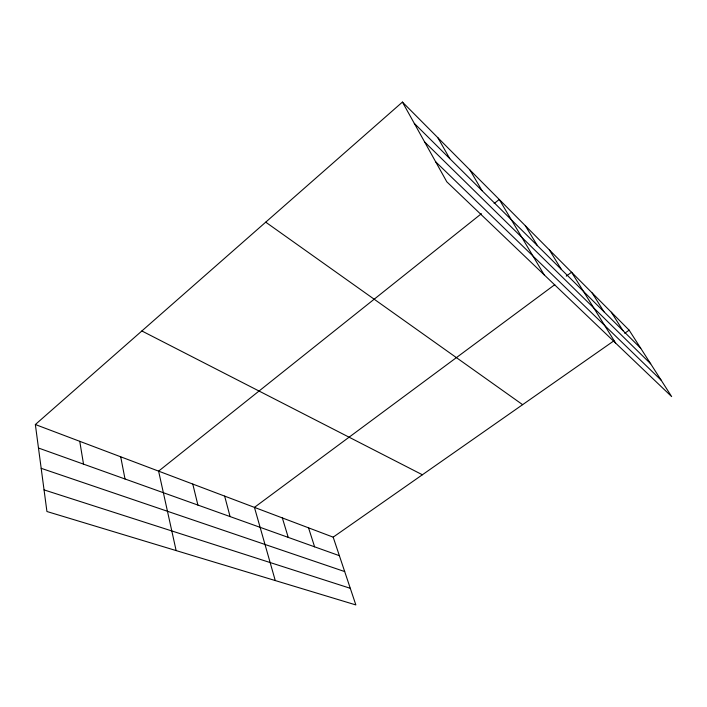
<?xml version="1.0" encoding="UTF-8"?>
<svg xmlns="http://www.w3.org/2000/svg" width="707" height="707" viewBox="0 0 707 707"><rect width="100%" height="100%" fill="white"/><g stroke="black" fill="none" stroke-linecap="round" stroke-linejoin="round"><path stroke-width="1.06" d="M35.35 424.527L333.174 537.152L355.851 604.927L46.927 511.514L35.35 424.527L402.433 102.073L629.15 330.169L671.65 396.592L446.806 181.814L402.433 102.073M481.414 213.682L158.607 471.136L176.131 550.585M494.149 203.528L499.239 199.462L544.187 274.837M554.801 284.656L254.44 507.379L275.262 580.553M566.272 276.154L571.565 272.23L615.594 343.045M333.174 537.152L613.976 340.783M624.688 333.289L629.15 330.169M44.055 489.898L350.292 588.304M41.183 468.317L344.698 571.574M38.478 448.017L339.387 555.693M141.868 330.964L422.379 474.768M265.726 222.166L522.623 404.669M435.662 161.788L661.178 380.216M424.615 141.939L650.67 363.787M414.302 123.389L640.728 348.251M611.308 312.211L623.008 330.664M592.157 292.945L603.981 311.769M549.348 249.88L561.376 269.447M525.319 225.701L537.4 245.647M469.934 169.989L482.033 190.66M437.81 137.671L449.829 158.677M308.544 527.829L314.606 546.829M282.34 517.931L288.235 537.391M224.649 496.111L230.075 516.578M192.781 484.056L197.898 505.072M120.703 456.802L125.015 478.984M79.75 441.318L83.523 464.137"/></g></svg>
